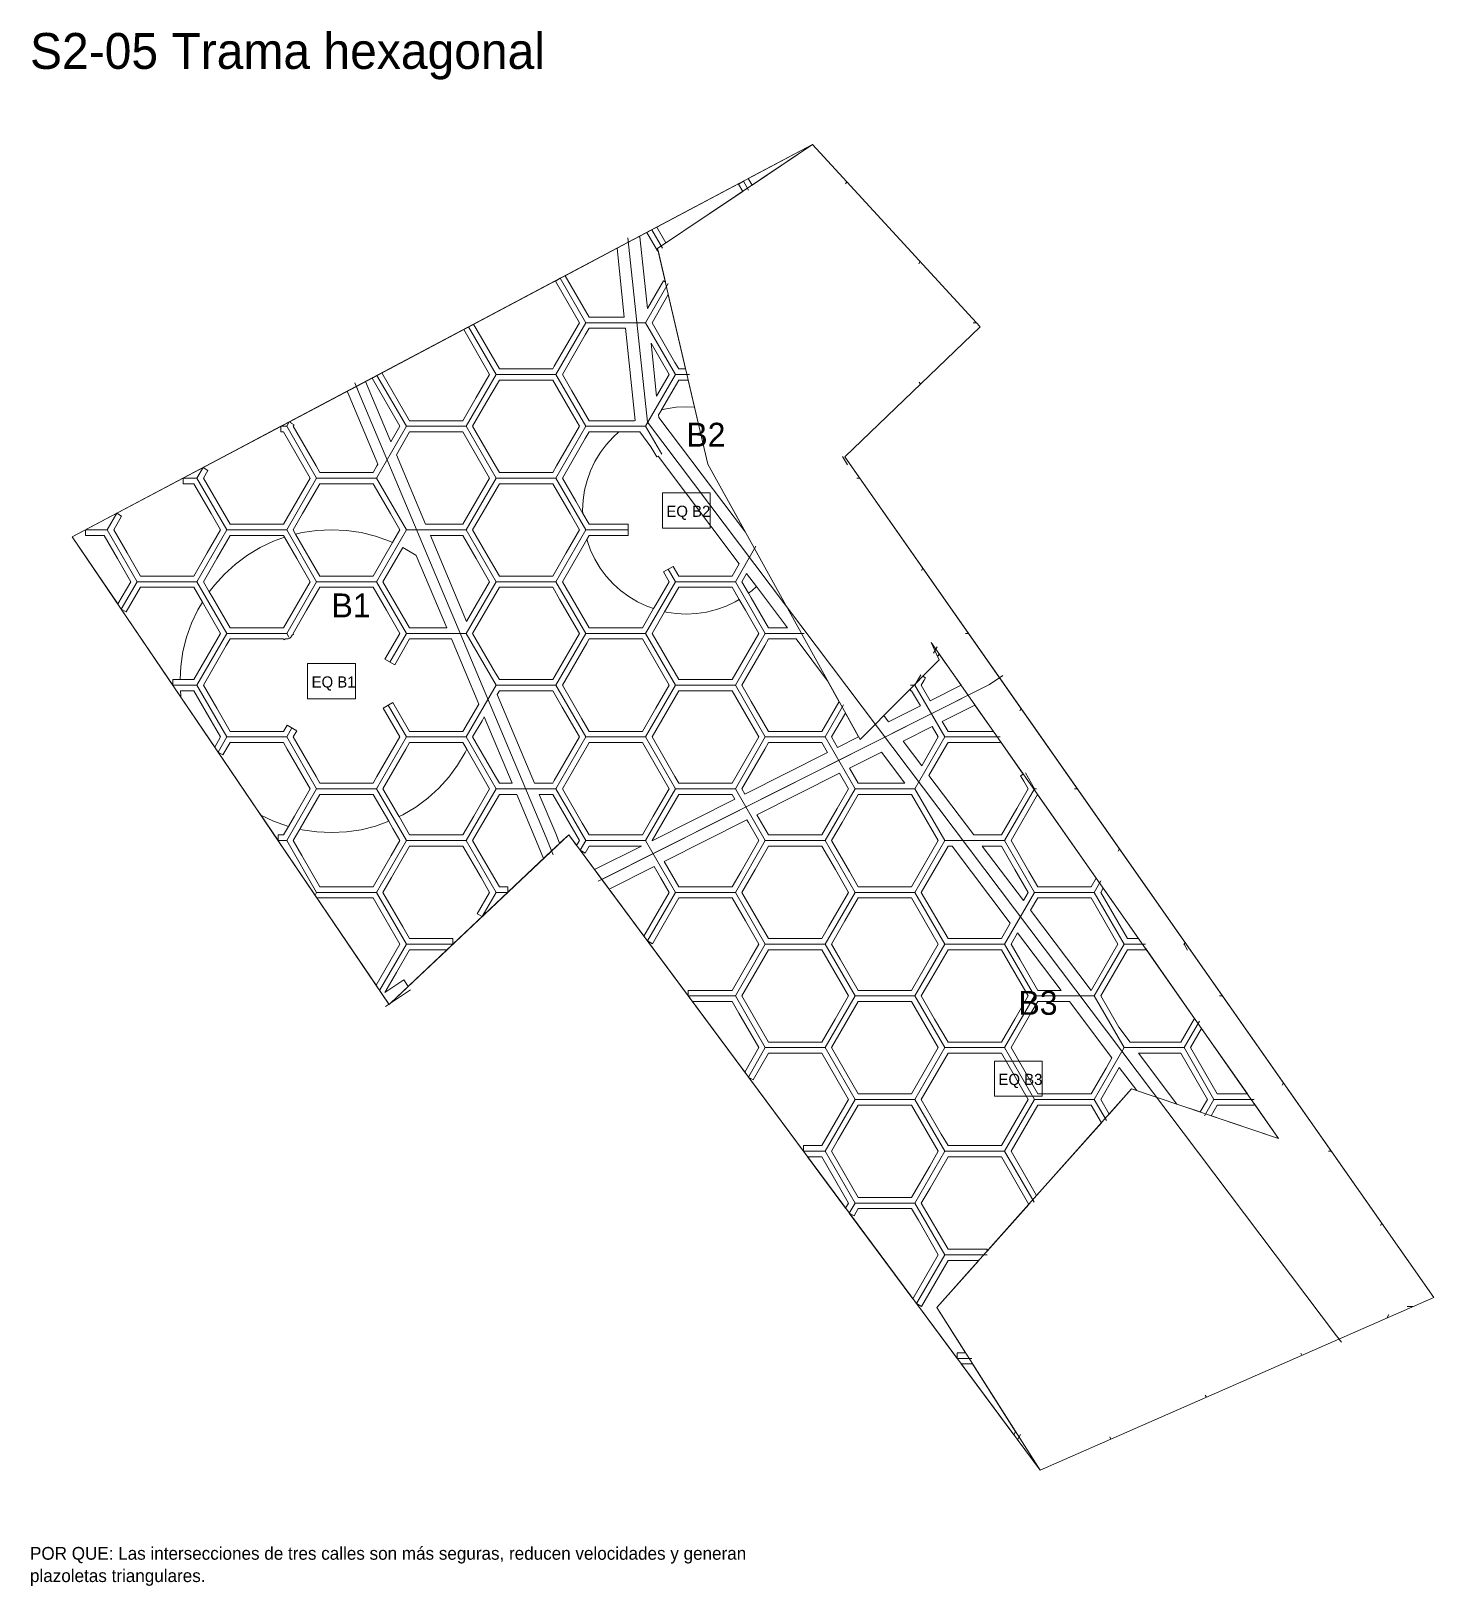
# Model space of a CAD drawing. Header units: metres. Extents: x 3873 to 16340, y -5213 to 3289.
# Drawn here: x 14581 to 16340, y 1087 to 3037 of the extents above; entities that cross this region are included whole.
import ezdxf

# ---------------------------------------------------------------- set-up
doc = ezdxf.new("R2010")
doc.units = ezdxf.units.M
for name, color, linetype, lineweight, plot in [('EQUIPAMIENTO', 5, 'Continuous', 0, False), ('LIMITE-INTERVENCION', 30, 'Continuous', 0, False), ('MANZANAS-PROPUESTAS', 33, 'Continuous', 0, False), ('SECTORES', 1, 'Continuous', 0, False), ('TEXTO', 7, 'Continuous', 0, False), ('VERDE-OBLIGATORIO', 3, 'Continuous', 0, False), ('VERDE-PROPUESTO', 82, 'Continuous', 0, False), ('VIA-BOULEVARD', 30, 'Continuous', 0, False), ('VIA-PRIMARIA', 1, 'Continuous', 0, False), ('VIA-TERCIARIA', 9, 'Continuous', 0, False)]:
    doc.layers.add(name, color=color, linetype=linetype, lineweight=lineweight, plot=plot)

msp = doc.modelspace()

# ---------------------------------------------------------------- linework, layer by layer
at = {"layer": 'EQUIPAMIENTO'}
for points in [[(15372.8, 2414.1), (15432.8, 2414.1), (15432.8, 2458.1), (15372.8, 2458.1), (15372.8, 2414.1)], [(14928, 2200), (14988, 2200), (14988, 2244), (14928, 2244), (14928, 2200)], [(15789.1, 1701.5), (15849.1, 1701.5), (15849.1, 1745.5), (15789.1, 1745.5), (15789.1, 1701.5)]]:
    msp.add_lwpolyline(points, close=True, dxfattribs=at)
at = {"layer": 'LIMITE-INTERVENCION'}
msp.add_lwpolyline([(14633, 2403), (15561, 2895), (15771.2, 2666.4), (15601.5, 2503.2), (16340, 1449), (15846.2, 1232.4), (15255.3, 2029.4), (15030.2, 1816.5), (14633, 2403)], close=True, dxfattribs=at)
at = {"layer": 'MANZANAS-PROPUESTAS'}
for points in [[(15480.5, 2852.3), (15561, 2895), (15485.2, 2844.2), (15480.5, 2852.3)], [(15365.7, 2791.5), (15474.4, 2849.1), (15468.3, 2845.6), (15473.6, 2836.4), (15377.1, 2771.7), (15365.7, 2791.5)], [(15353.4, 2784.7), (15366.7, 2761.7), (15367.3, 2762), (15376.5, 2722.6), (15374, 2724.1), (15354, 2689.4), (15344.5, 2779.5), (15342.9, 2779.4), (15359.5, 2788.2), (15353.4, 2784.7)], [(15325, 2678.6), (15280.9, 2678.6), (15250.9, 2730.6), (15315.9, 2765), (15325, 2678.6)], [(15238.6, 2723.8), (15268.7, 2671.6), (15237.3, 2617.1), (15235.3, 2613.6), (15168.4, 2613.6), (15136, 2669.7), (15244.7, 2727.3), (15238.6, 2723.8)], [(15393.4, 2613.6), (15388.6, 2621.9), (15359.9, 2671.6), (15380.2, 2706.8), (15401.9, 2613.6), (15393.4, 2613.6)], [(15123.8, 2662.9), (15123.8, 2662.9), (15156.2, 2606.6), (15139.5, 2577.7), (15122.8, 2548.7), (15055.9, 2548.7), (15021.2, 2608.8), (15129.8, 2666.4), (15123.8, 2662.9)], [(15259.2, 2586.2), (15247.4, 2606.6), (15276.1, 2656.3), (15280.9, 2664.6), (15326.5, 2664.6), (15338.7, 2549.1), (15338, 2548.7), (15280.9, 2548.7), (15259.2, 2586.2)], [(15358.6, 2645.8), (15381.2, 2606.6), (15365.6, 2579.6), (15358.6, 2645.8)], [(15008.9, 2602), (15043.7, 2541.7), (15032.5, 2522.2), (15004, 2590), (15004, 2590.1), (15000.6, 2597.9), (15015, 2605.5), (15008.9, 2602)], [(15240, 2492), (15235.3, 2483.7), (15168.4, 2483.7), (15163.6, 2492), (15134.9, 2541.7), (15151.6, 2570.7), (15168.4, 2599.6), (15235.3, 2599.6), (15257, 2562.1), (15268.7, 2541.7), (15240, 2492)], [(15393.4, 2599.6), (15405.2, 2599.6), (15413.2, 2565.6), (15402.8, 2566.1), (15390.1, 2565.5), (15377.5, 2563.6), (15371.7, 2562.2), (15393.4, 2599.6)], [(14980, 2579.9), (15016.2, 2494), (15015, 2492), (15010.3, 2483.7), (14943.4, 2483.7), (14938.6, 2492), (14909.9, 2541.7), (14911.1, 2543.7), (14907.5, 2545.7), (14907.5, 2545.8), (14907.1, 2546.3), (14906.6, 2546.8), (14906.1, 2547.2), (14905.6, 2547.5), (14977.6, 2585.7), (14980, 2579.9)], [(14894.6, 2534.7), (14897.8, 2534.7), (14931.2, 2476.7), (14897.8, 2418.8), (14830.9, 2418.8), (14797.4, 2476.7), (14803, 2486.4), (14796.9, 2489.9), (14894.6, 2541.7), (14894.6, 2534.7)], [(15122.8, 2418.8), (15076, 2418.8), (15039.3, 2506), (15055.9, 2534.7), (15122.8, 2534.7), (15156.2, 2476.7), (15122.8, 2418.8)], [(15264.1, 2447.8), (15247.4, 2476.7), (15276.1, 2526.4), (15280.9, 2534.7), (15318.2, 2534.7), (15310.9, 2528.1), (15302.3, 2518.6), (15294.7, 2508.4), (15288.2, 2497.4), (15282.7, 2485.9), (15278.4, 2473.9), (15275.3, 2461.5), (15273.4, 2448.9), (15272.8, 2436.1), (15273, 2432.4), (15264.1, 2447.8)], [(14772.1, 2469.7), (14785.3, 2469.7), (14807, 2432.2), (14818.7, 2411.8), (14802, 2382.8), (14785.3, 2353.8), (14718.4, 2353.8), (14701.6, 2382.8), (14684.9, 2411.8), (14694.9, 2429.1), (14688.8, 2432.6), (14772.1, 2476.7), (14772.1, 2469.7)], [(15032, 2432.2), (15043.7, 2411.8), (15034.5, 2395.8), (15030.7, 2397.6), (15013.2, 2403.8), (14995.1, 2408.4), (14976.6, 2411.1), (14958, 2412), (14939.4, 2411.1), (14921, 2408.4), (14913, 2406.4), (14909.9, 2411.8), (14921.7, 2432.2), (14943.4, 2469.7), (15010.3, 2469.7), (15032, 2432.2)], [(15235.3, 2353.8), (15168.4, 2353.8), (15151.6, 2382.8), (15134.9, 2411.8), (15146.7, 2432.2), (15168.4, 2469.7), (15235.3, 2469.7), (15257, 2432.2), (15268.7, 2411.8), (15252, 2382.8), (15235.3, 2353.8)], [(14649.6, 2404.8), (14672.8, 2404.8), (14689.5, 2375.8), (14706.2, 2346.8), (14690, 2318.8), (14633, 2403), (14649.6, 2411.8), (14649.6, 2404.8)], [(14797.4, 2346.8), (14814.1, 2375.8), (14830.9, 2404.8), (14897.8, 2404.8), (14899.1, 2402.5), (14885.3, 2397.6), (14868.5, 2389.6), (14852.5, 2380), (14837.5, 2368.9), (14823.7, 2356.4), (14811.1, 2342.6), (14804.8, 2334), (14797.4, 2346.8)], [(15134.8, 2309.7), (15127.3, 2296.7), (15081.9, 2404.8), (15122.8, 2404.8), (15139.5, 2375.8), (15156.2, 2346.8), (15134.8, 2309.7)], [(15347.8, 2288.9), (15280.9, 2288.9), (15247.4, 2346.8), (15278, 2399.9), (15278.4, 2398.4), (15282.7, 2386.4), (15288.2, 2374.9), (15294.7, 2363.9), (15302.3, 2353.7), (15310.9, 2344.2), (15320.3, 2335.7), (15330.6, 2328.1), (15341.5, 2321.5), (15353.1, 2316), (15361.7, 2313), (15347.8, 2288.9)], [(15529.8, 2288.9), (15505.9, 2288.9), (15484.2, 2326.4), (15480.8, 2332.3), (15485.3, 2335.7), (15490.8, 2340.6), (15529.8, 2288.9)], [(14700.5, 2308.8), (14718.4, 2339.8), (14785.3, 2339.8), (14796.1, 2321), (14790.5, 2311.6), (14782.5, 2294.7), (14776.2, 2277.2), (14771.7, 2259.1), (14768.9, 2240.6), (14768.1, 2223.9), (14759, 2223.9), (14759, 2223.9), (14759, 2216.9), (14694.4, 2312.3), (14700.5, 2308.8)], [(15235.3, 2339.8), (15244.3, 2324.2), (15268.7, 2281.9), (15238.3, 2229.1), (15235.3, 2223.9), (15168.4, 2223.9), (15163.6, 2232.2), (15134.9, 2281.9), (15168.4, 2339.8), (15235.3, 2339.8)], [(15477, 2310.9), (15493.7, 2281.9), (15465, 2232.2), (15460.3, 2223.9), (15393.4, 2223.9), (15359.9, 2281.9), (15375.6, 2309.1), (15377.5, 2308.6), (15390.1, 2306.8), (15402.8, 2306.1), (15415.6, 2306.8), (15428.2, 2308.6), (15440.5, 2311.7), (15452.6, 2316), (15464.1, 2321.5), (15469.1, 2324.5), (15477, 2310.9)], [(15280.9, 2274.9), (15347.8, 2274.9), (15381.2, 2216.9), (15364.5, 2188), (15347.8, 2159), (15280.9, 2159), (15271.8, 2174.6), (15247.4, 2216.9), (15277.9, 2269.7), (15280.9, 2274.9)], [(15579.8, 2222.5), (15595, 2195.1), (15594, 2195.7), (15572.8, 2159), (15505.9, 2159), (15484.2, 2196.5), (15472.4, 2216.9), (15501.1, 2266.6), (15505.9, 2274.9), (15540.4, 2274.9), (15579.8, 2222.5)], [(15708.7, 2197.4), (15697.4, 2216.9), (15701.1, 2223.4), (15702.8, 2226.3), (15702.8, 2226.3), (15699.4, 2228.2), (15719.7, 2248.7), (15717, 2254.5), (15718.6, 2253.6), (15719.8, 2255.8), (15747.2, 2216.8), (15708.7, 2197.4)], [(15235.3, 2209.9), (15247.1, 2189.5), (15268.7, 2152), (15237.3, 2097.5), (15235.3, 2094), (15212.5, 2094), (15165.7, 2205.3), (15168.4, 2209.9), (15235.3, 2209.9)], [(15482, 2172.4), (15493.7, 2152), (15460.3, 2094), (15393.4, 2094), (15388.6, 2102.3), (15359.9, 2152), (15376.6, 2181), (15393.4, 2209.9), (15460.3, 2209.9), (15482, 2172.4)], [(15684, 2212.1), (15684, 2209.9), (15684, 2209.9), (15685.3, 2209.9), (15696.2, 2191.1), (15656.3, 2171), (15650.4, 2178.8), (15683.8, 2212.5), (15684, 2212.1)], [(15730.9, 2159), (15723.7, 2171.4), (15764.6, 2191.9), (15787.7, 2159), (15730.9, 2159)], [(15146.7, 2172.4), (15149.4, 2177.1), (15184.3, 2094), (15168.4, 2094), (15163.6, 2102.3), (15134.9, 2152), (15146.7, 2172.4)], [(15592.4, 2138.9), (15584.9, 2152), (15602.2, 2182), (15618.7, 2152.1), (15592.4, 2138.9)], [(15718.7, 2152), (15697.9, 2115.8), (15674.6, 2146.7), (15711.2, 2165.1), (15718.7, 2152)], [(15821.8, 2103.4), (15825.8, 2096.5), (15831.2, 2087), (15817, 2062.4), (15797.8, 2029.1), (15763.3, 2029.1), (15707, 2103.7), (15729.4, 2142.4), (15730.9, 2145), (15796.3, 2145), (15796.3, 2146.8), (15825.2, 2105.4), (15821.8, 2103.4)], [(15122.8, 2029.1), (15055.9, 2029.1), (15042.6, 2052.1), (15047.6, 2054.5), (15063.6, 2064), (15078.6, 2075.1), (15092.4, 2087.7), (15104.9, 2101.5), (15116, 2116.5), (15125.6, 2132.5), (15127.6, 2136.7), (15156.2, 2087), (15136.4, 2052.7), (15122.8, 2029.1)], [(15280.9, 2145), (15347.8, 2145), (15381.2, 2087), (15361.4, 2052.7), (15347.8, 2029.1), (15280.9, 2029.1), (15272.4, 2043.8), (15247.4, 2087), (15278.9, 2141.5), (15280.9, 2145)], [(15472.4, 2087), (15501.1, 2136.7), (15505.9, 2145), (15572.8, 2145), (15579.9, 2132.6), (15476.2, 2080.4), (15472.4, 2087)], [(15676.7, 2094), (15618.4, 2094), (15607.5, 2112.9), (15647.4, 2133), (15676.7, 2094)], [(15592, 2062.4), (15572.8, 2029.1), (15505.9, 2029.1), (15491.2, 2054.4), (15594.9, 2106.6), (15606.2, 2087), (15592, 2062.4)], [(15178.9, 1964.1), (15178.9, 1964.1), (15168.4, 1964.1), (15145.8, 2003.3), (15134.9, 2022.1), (15143.6, 2037.2), (15168.4, 2080), (15190.2, 2080), (15215, 2021), (15223.8, 1999.6), (15178.9, 1957.1), (15178.9, 1964.1)], [(15244, 2018.7), (15239, 2030.9), (15239, 2031), (15218.4, 2080), (15235.3, 2080), (15268.7, 2022.1), (15265.2, 2016), (15255.3, 2029.4), (15244, 2018.7)], [(15376.7, 2051.1), (15393.4, 2080), (15460.3, 2080), (15463.7, 2074.1), (15360, 2021.9), (15359.9, 2022.1), (15376.7, 2051.1)], [(15685.3, 1964.1), (15618.4, 1964.1), (15607.3, 1983.3), (15584.9, 2022.1), (15598.1, 2044.9), (15618.4, 2080), (15685.3, 2080), (15718.7, 2022.1), (15685.3, 1964.1)], [(15910.3, 1964.1), (15843.4, 1964.1), (15832.3, 1983.3), (15809.9, 2022.1), (15843.2, 2079.8), (15916.6, 1975), (15910.3, 1964.1)], [(14897.8, 2029.1), (14891, 2029.1), (14891, 2029.1), (14891, 2022.1), (14868, 2056), (14869.3, 2054), (14885.3, 2046.5), (14902.9, 2040.2), (14904, 2039.9), (14897.8, 2029.1)], [(15471.4, 1983.3), (15460.3, 1964.1), (15393.4, 1964.1), (15375, 1995.9), (15478.7, 2048.1), (15480.6, 2044.9), (15493.7, 2022.1), (15471.4, 1983.3)], [(15043.7, 2022.1), (15032.9, 2003.3), (15010.3, 1964.1), (14943.4, 1964.1), (14920.8, 2003.3), (14909.9, 2022.1), (14918.1, 2036.4), (14921, 2035.7), (14939.4, 2032.9), (14958, 2032), (14976.6, 2032.9), (14995.1, 2035.7), (15013.2, 2040.2), (15029.8, 2046.2), (15035, 2037.2), (15043.7, 2022.1)], [(15110.2, 1899.2), (15110.2, 1899.2), (15055.9, 1899.2), (15047.4, 1913.8), (15022.4, 1957.1), (15033.3, 1975.9), (15055.9, 2015.1), (15122.8, 2015.1), (15145.4, 1975.9), (15156.2, 1957.1), (15140.7, 1930.3), (15146.8, 1926.8), (15110.2, 1892.2), (15110.2, 1899.2)], [(15269.8, 2009.9), (15275.8, 2006.4), (15280.9, 2015.1), (15346.4, 2015.1), (15287.8, 1985.6), (15269.8, 2009.9), (15269.8, 2009.9)], [(15589.7, 1985.8), (15606.2, 1957.1), (15581.2, 1913.8), (15572.8, 1899.2), (15505.9, 1899.2), (15489.1, 1928.2), (15472.4, 1957.1), (15489, 1985.8), (15505.9, 2015.1), (15572.8, 2015.1), (15589.7, 1985.8)], [(15736.2, 2015.1), (15809, 1918.6), (15797.8, 1899.2), (15730.9, 1899.2), (15697.4, 1957.1), (15730.9, 2015.1), (15736.2, 2015.1)], [(15831.2, 1957.1), (15825.3, 1946.8), (15773.8, 2015.1), (15797.8, 2015.1), (15814.7, 1985.8), (15831.2, 1957.1)], [(15362.5, 1989.6), (15370.4, 1975.9), (15381.2, 1957.1), (15349.6, 1902.3), (15305.9, 1961.1), (15362.5, 1989.6)], [(15955.9, 1899.2), (15922.4, 1957.1), (15925.4, 1962.4), (15969.7, 1899.2), (15955.9, 1899.2)], [(15010.3, 1950.1), (15018.7, 1935.5), (15043.7, 1892.2), (15013.9, 1840.5), (14939.7, 1950.1), (15010.3, 1950.1)], [(15360.2, 1892.6), (15393.4, 1950.1), (15460.3, 1950.1), (15477, 1921.2), (15493.7, 1892.2), (15482.9, 1873.4), (15460.3, 1834.2), (15405.2, 1834.2), (15405.2, 1834.2), (15405.2, 1827.2), (15354.1, 1896.1), (15360.2, 1892.6)], [(15618.4, 1950.1), (15685.3, 1950.1), (15718.7, 1892.2), (15685.3, 1834.2), (15618.4, 1834.2), (15595.8, 1873.4), (15584.9, 1892.2), (15601.6, 1921.2), (15618.4, 1950.1)], [(15834.4, 1934.7), (15843.4, 1950.1), (15910.3, 1950.1), (15943.7, 1892.2), (15910.3, 1834.2), (15910.2, 1834.2), (15834.4, 1934.7)], [(15809.9, 1892.2), (15818.1, 1906.5), (15872.6, 1834.2), (15843.4, 1834.2), (15820.8, 1873.4), (15809.9, 1892.2)], [(15048.7, 1847.5), (15024.9, 1831.5), (15039.3, 1856.6), (15055.9, 1885.2), (15102.8, 1885.2), (15054.2, 1839.2), (15048.7, 1847.5)], [(15595.4, 1846), (15606.2, 1827.2), (15589.5, 1798.2), (15572.8, 1769.3), (15505.9, 1769.3), (15472.4, 1827.2), (15494.8, 1866), (15505.9, 1885.2), (15572.8, 1885.2), (15595.4, 1846)], [(15797.8, 1885.2), (15808.9, 1866), (15831.2, 1827.2), (15814.5, 1798.2), (15797.8, 1769.3), (15730.9, 1769.3), (15714.1, 1798.2), (15697.4, 1827.2), (15710.6, 1850), (15730.9, 1885.2), (15797.8, 1885.2)], [(16022.8, 1769.3), (15959.1, 1769.3), (15945.1, 1787.8), (15922.4, 1827.2), (15955.9, 1885.2), (15978.3, 1885.2), (15978.3, 1886.9), (16039.9, 1798.9), (16022.8, 1769.3)], [(15460.3, 1820.2), (15468.7, 1805.6), (15493.7, 1762.3), (15476.1, 1731.7), (15410.4, 1820.2), (15460.3, 1820.2)], [(15702, 1791.2), (15718.7, 1762.3), (15685.3, 1704.3), (15618.4, 1704.3), (15584.9, 1762.3), (15618.4, 1820.2), (15685.3, 1820.2), (15702, 1791.2)], [(15843.4, 1820.2), (15883.2, 1820.2), (15936.4, 1749.6), (15929, 1736.7), (15910.3, 1704.3), (15843.4, 1704.3), (15809.9, 1762.3), (15834.9, 1805.6), (15843.4, 1820.2)], [(16068.4, 1704.3), (16034.9, 1762.3), (16048.8, 1786.3), (16106.2, 1704.3), (16068.4, 1704.3)], [(15486.7, 1722), (15505.9, 1755.3), (15572.8, 1755.3), (15606.2, 1697.3), (15572.8, 1639.4), (15549.7, 1639.4), (15549.7, 1632.4), (15480.6, 1725.5), (15486.7, 1722)], [(15831.2, 1697.3), (15814.5, 1668.3), (15797.8, 1639.4), (15730.9, 1639.4), (15722.4, 1654), (15697.4, 1697.3), (15730.9, 1755.3), (15797.8, 1755.3), (15831.2, 1697.3)], [(15969.7, 1755.3), (16022.8, 1755.3), (16056.2, 1697.3), (16047.1, 1681.6), (16017.8, 1691.5), (15969.7, 1755.3)], [(15922.4, 1697.3), (15945.6, 1737.4), (15967.4, 1708.4), (15961, 1710.6), (15932.9, 1679), (15922.4, 1697.3)], [(15685.3, 1690.3), (15702, 1661.3), (15718.7, 1632.4), (15707.9, 1613.5), (15685.3, 1574.4), (15618.4, 1574.4), (15584.9, 1632.4), (15593.3, 1647), (15618.4, 1690.3), (15685.3, 1690.3)], [(15809.9, 1632.4), (15826.6, 1661.3), (15843.4, 1690.3), (15910.3, 1690.3), (15923.1, 1668), (15842, 1576.8), (15809.9, 1632.4)], [(16068.4, 1690.3), (16114.8, 1690.3), (16114.8, 1692.1), (16145.3, 1648.5), (16060.7, 1677), (16068.4, 1690.3)], [(15572.8, 1625.4), (15606.2, 1567.4), (15602.5, 1561), (15554.9, 1625.4), (15572.8, 1625.4)], [(15779.9, 1509.5), (15730.9, 1509.5), (15697.4, 1567.4), (15708.3, 1586.2), (15730.9, 1625.4), (15797.8, 1625.4), (15832.2, 1565.7), (15779.9, 1507), (15779.9, 1509.5)], [(15613.2, 1551.4), (15618.4, 1560.4), (15685.3, 1560.4), (15693.7, 1545.8), (15718.7, 1502.5), (15686.9, 1447.3), (15607.1, 1554.9), (15613.2, 1551.4)], [(15742.3, 1379.6), (15742.3, 1379.6), (15742.3, 1372.6), (15691.4, 1441.2), (15697.5, 1437.7), (15730.9, 1495.5), (15769.7, 1495.5), (15717, 1436.2), (15752.9, 1379.6), (15742.3, 1379.6)], [(15815.5, 1280.4), (15813.4, 1276.7), (15747.5, 1365.6), (15760.9, 1365.6), (15760.9, 1365.6), (15760.9, 1367), (15816, 1280.1), (15815.5, 1280.4)]]:
    msp.add_lwpolyline(points, close=True, dxfattribs=at)
at = {"layer": 'SECTORES'}
for points in [[(14989.1, 2591.8), (15561, 2895), (15771.2, 2666.4), (15601.5, 2503.2), (15795.5, 2226.3), (15783, 2218), (15296.9, 1973.4), (15255.3, 2029.4), (15233.9, 2009.2), (15227, 2026), (14992, 2585), (14989.1, 2591.8)], [(15030.2, 1816.5), (15030, 1816.9), (14633, 2403), (14989.1, 2591.8), (14992, 2585), (15227, 2026), (15233.9, 2009.2), (15032.1, 1818.3), (15030.2, 1816.5)], [(15795.5, 2226.3), (16340, 1449), (15846.2, 1232.4), (15296.9, 1973.4), (15783, 2218), (15795.5, 2226.3)]]:
    msp.add_lwpolyline(points, close=True, dxfattribs=at)
at = {"layer": 'VERDE-OBLIGATORIO'}
msp.add_lwpolyline([(16145.3, 1648.5), (15709.6, 2270.5), (15719.7, 2248.7), (15620.6, 2148.7), (15429.8, 2494.3), (15366.7, 2764.7), (15561, 2895), (15771.2, 2666.4), (15601.5, 2503.2), (16340, 1449), (15846.2, 1232.4), (15717, 1436.2), (15961, 1710.6), (16145.3, 1648.5)], close=True, dxfattribs=at)
at = {"layer": 'VERDE-PROPUESTO'}
for points in [[(15390.1, 2565.5), (15402.8, 2566.1), (15413.2, 2565.6), (15429.8, 2494.3), (15477.1, 2408.7), (15368.5, 2552.7), (15368.1, 2556), (15371.7, 2562.1), (15371.7, 2562.2), (15377.5, 2563.6), (15390.1, 2565.5)], [(15341.5, 2321.5), (15330.6, 2328.1), (15320.3, 2335.7), (15310.9, 2344.2), (15302.3, 2353.7), (15294.7, 2363.9), (15288.2, 2374.9), (15282.7, 2386.4), (15278.4, 2398.4), (15278, 2399.9), (15280.9, 2404.8), (15329.8, 2404.8), (15329.8, 2418.8), (15280.9, 2418.8), (15273, 2432.4), (15272.8, 2436.1), (15273.4, 2448.9), (15275.3, 2461.5), (15278.4, 2473.9), (15282.7, 2485.9), (15288.2, 2497.4), (15294.7, 2508.4), (15302.3, 2518.6), (15310.9, 2528.1), (15318.2, 2534.7), (15344.5, 2534.7), (15358.5, 2516.1), (15366, 2503.2), (15367.6, 2504.1), (15469.2, 2369.3), (15460.3, 2353.8), (15393.4, 2353.8), (15386.3, 2366), (15374.2, 2359), (15381.2, 2346.8), (15364.5, 2317.9), (15361.7, 2313), (15353.1, 2316), (15341.5, 2321.5)], [(14823.7, 2356.4), (14837.5, 2368.9), (14852.5, 2380), (14868.5, 2389.6), (14885.3, 2397.6), (14899.1, 2402.5), (14914.5, 2375.8), (14931.2, 2346.8), (14914.5, 2317.9), (14897.8, 2288.9), (14830.9, 2288.9), (14809.2, 2326.4), (14804.8, 2334), (14811.1, 2342.6), (14823.7, 2356.4)], [(14939.4, 2411.1), (14958, 2412), (14976.6, 2411.1), (14995.1, 2408.4), (15013.2, 2403.8), (15030.7, 2397.6), (15034.5, 2395.8), (15010.3, 2353.8), (14943.4, 2353.8), (14913, 2406.4), (14921, 2408.4), (14939.4, 2411.1)], [(15063.6, 2380), (15064.3, 2379.5), (15102.4, 2288.9), (15055.9, 2288.9), (15039.1, 2317.9), (15022.4, 2346.8), (15047.2, 2389.8), (15047.6, 2389.6), (15063.6, 2380)], [(15480.8, 2332.3), (15472.4, 2346.8), (15478.3, 2357.1), (15490.8, 2340.6), (15485.3, 2335.7), (15480.8, 2332.3)], [(14771.7, 2259.1), (14776.2, 2277.2), (14782.5, 2294.7), (14790.5, 2311.6), (14796.1, 2321), (14818.7, 2281.9), (14790, 2232.2), (14785.3, 2223.9), (14768.1, 2223.9), (14768.9, 2240.6), (14771.7, 2259.1)], [(14910.5, 2280.8), (14909.9, 2281.9), (14926.6, 2310.9), (14943.4, 2339.8), (15010.3, 2339.8), (15027, 2310.9), (15043.7, 2281.9), (15025, 2249.5), (15037.2, 2242.5), (15055.9, 2274.9), (15108.3, 2274.9), (15142.6, 2193.3), (15122.8, 2159), (15055.9, 2159), (15034.9, 2195.3), (15022.7, 2188.3), (15043.7, 2152), (15015, 2102.3), (15010.3, 2094), (14943.4, 2094), (14938.6, 2102.3), (14909.9, 2152), (14914.4, 2159.8), (14902.3, 2166.8), (14897.8, 2159), (14830.9, 2159), (14814.1, 2188), (14797.4, 2216.9), (14826.1, 2266.6), (14830.9, 2274.9), (14897.8, 2274.9), (14898.4, 2273.8), (14900.3, 2274.9), (14901.8, 2274.9), (14902.5, 2274.9), (14903.1, 2275), (14903.8, 2275.2), (14904.4, 2275.4), (14905, 2275.7), (14905.6, 2276), (14906.1, 2276.4), (14906.6, 2276.8), (14907.1, 2277.3), (14907.5, 2277.8), (14907.9, 2278.4), (14908.6, 2279.7), (14910.5, 2280.8)], [(15452.6, 2316), (15440.5, 2311.7), (15428.2, 2308.6), (15415.6, 2306.8), (15402.8, 2306.1), (15390.1, 2306.8), (15377.5, 2308.6), (15375.6, 2309.1), (15376.6, 2310.9), (15393.4, 2339.8), (15460.3, 2339.8), (15469.1, 2324.5), (15464.1, 2321.5), (15452.6, 2316)], [(14768.9, 2203.4), (14768.6, 2209.9), (14785.3, 2209.9), (14807, 2172.4), (14818.7, 2152), (14811.5, 2139.4), (14769.1, 2202), (14768.9, 2203.4)], [(14885.3, 2046.5), (14869.3, 2054), (14830.9, 2110.9), (14815.9, 2133), (14821.9, 2129.5), (14830.9, 2145), (14897.8, 2145), (14902.5, 2136.7), (14931.2, 2087), (14911.4, 2052.7), (14904, 2039.9), (14902.9, 2040.2), (14885.3, 2046.5)], [(15116, 2116.5), (15104.9, 2101.5), (15092.4, 2087.7), (15078.6, 2075.1), (15063.6, 2064), (15047.6, 2054.5), (15042.6, 2052.1), (15042.2, 2052.7), (15022.4, 2087), (15051.1, 2136.7), (15055.9, 2145), (15122.8, 2145), (15127.5, 2136.7), (15127.6, 2136.7), (15125.6, 2132.5), (15116, 2116.5)], [(14995.1, 2035.7), (14976.6, 2032.9), (14958, 2032), (14939.4, 2032.9), (14921, 2035.7), (14918.1, 2036.4), (14918.6, 2037.2), (14943.4, 2080), (15010.3, 2080), (15029.8, 2046.2), (15013.2, 2040.2), (14995.1, 2035.7)]]:
    msp.add_lwpolyline(points, close=True, dxfattribs=at)
at = {"layer": 'VIA-BOULEVARD'}
msp.add_lwpolyline([(14987.1, 2596.4), (14992, 2585), (15227, 2026), (15235.9, 2004.2)], dxfattribs=at)
at = {"layer": 'VIA-PRIMARIA'}
for points in [[(15329.6, 2778), (15354, 2547), (16218, 1401), (16224.1, 1392.7)], [(15292.3, 1971.1), (15783, 2218), (15799.7, 2229)], [(15025.8, 1814.1), (15057.1, 1835)]]:
    msp.add_lwpolyline(points, dxfattribs=at)
at = {"layer": 'VIA-TERCIARIA'}
for points in [[(15480.9, 2837.7), (15474.4, 2849.1)], [(15474.4, 2849.1), (15480.9, 2837.7)], [(15602.3, 2845.7), (15603.9, 2848.4)], [(15603.9, 2848.4), (15602.3, 2845.7)], [(15372.8, 2765.2), (15359.5, 2788.2)], [(15359.5, 2788.2), (15372.8, 2765.2)], [(15694.4, 2745.4), (15696, 2748.2)], [(15696, 2748.2), (15694.4, 2745.4)], [(15276.8, 2671.6), (15244.7, 2727.3)], [(15244.7, 2727.3), (15276.8, 2671.6), (15351.8, 2671.6), (15380.1, 2720.6)], [(15380.1, 2720.6), (15351.8, 2671.6), (15389.3, 2606.6), (15406.7, 2606.6)], [(15129.8, 2666.4), (15164.3, 2606.6), (15239.3, 2606.6), (15276.8, 2671.6)], [(15164.3, 2606.6), (15129.8, 2666.4)], [(15389.3, 2606.6), (15351.8, 2671.6), (15276.8, 2671.6), (15239.3, 2606.6), (15276.8, 2541.7), (15351.8, 2541.7), (15389.3, 2606.6)], [(15766.4, 2671.6), (15762.3, 2671.6)], [(15762.3, 2671.6), (15766.4, 2671.6)], [(15015, 2605.5), (15051.8, 2541.7), (15126.8, 2541.7), (15164.3, 2606.6)], [(15051.8, 2541.7), (15015, 2605.5)], [(15276.8, 2541.7), (15239.3, 2606.6), (15164.3, 2606.6), (15126.8, 2541.7), (15164.3, 2476.7), (15239.3, 2476.7), (15276.8, 2541.7)], [(15406.7, 2606.6), (15389.3, 2606.6), (15351.8, 2541.7), (15372, 2506.7)], [(15696.4, 2594.4), (15694.8, 2597.1)], [(15694.8, 2597.1), (15696.4, 2594.4)], [(14894.6, 2541.7), (14901.8, 2541.7), (14905, 2547.2)], [(14939.3, 2476.7), (14901.8, 2541.7), (14894.6, 2541.7)], [(14905, 2547.2), (14901.8, 2541.7), (14939.3, 2476.7), (15014.3, 2476.7), (15051.8, 2541.7)], [(15164.3, 2476.7), (15126.8, 2541.7), (15051.8, 2541.7), (15014.3, 2476.7), (15051.8, 2411.8), (15126.8, 2411.8), (15164.3, 2476.7)], [(15372, 2506.7), (15351.8, 2541.7), (15276.8, 2541.7), (15239.3, 2476.7), (15276.8, 2411.8), (15329.8, 2411.8)], [(15604.7, 2493.4), (15598.6, 2504)], [(15598.6, 2504), (15604.7, 2493.4)], [(14772.1, 2476.7), (14789.3, 2476.7), (14796.9, 2489.9)], [(14796.9, 2489.9), (14789.3, 2476.7), (14826.8, 2411.8), (14901.8, 2411.8), (14939.3, 2476.7)], [(14826.8, 2411.8), (14789.3, 2476.7), (14772.1, 2476.7)], [(15051.8, 2411.8), (15014.3, 2476.7), (14939.3, 2476.7), (14901.8, 2411.8), (14939.3, 2346.8), (15014.3, 2346.8), (15051.8, 2411.8)], [(15276.8, 2411.8), (15239.3, 2476.7), (15164.3, 2476.7), (15126.8, 2411.8), (15164.3, 2346.8), (15239.3, 2346.8), (15276.8, 2411.8)], [(15620, 2476.7), (15616.4, 2476.7)], [(15616.4, 2476.7), (15620, 2476.7)], [(14649.6, 2411.8), (14676.8, 2411.8), (14688.8, 2432.6)], [(14688.8, 2432.6), (14676.8, 2411.8), (14714.3, 2346.8), (14789.3, 2346.8), (14826.8, 2411.8)], [(14714.3, 2346.8), (14676.8, 2411.8), (14649.6, 2411.8)], [(14939.3, 2346.8), (14901.8, 2411.8), (14826.8, 2411.8), (14789.3, 2346.8), (14826.8, 2281.9), (14901.8, 2281.9), (14939.3, 2346.8)], [(15164.3, 2346.8), (15126.8, 2411.8), (15051.8, 2411.8), (15014.3, 2346.8), (15051.8, 2281.9), (15126.8, 2281.9), (15164.3, 2346.8)], [(15329.8, 2411.8), (15276.8, 2411.8), (15239.3, 2346.8), (15276.8, 2281.9), (15351.8, 2281.9), (15389.3, 2346.8)], [(15380.2, 2362.5), (15389.3, 2346.8), (15464.3, 2346.8), (15490, 2391.4)], [(15490, 2391.4), (15464.3, 2346.8), (15501.8, 2281.9), (15550.5, 2281.9)], [(15389.3, 2346.8), (15380.2, 2362.5)], [(15697.5, 2361), (15699.1, 2363.8)], [(15699.1, 2363.8), (15697.5, 2361)], [(14694.4, 2312.3), (14714.3, 2346.8)], [(14826.8, 2281.9), (14789.3, 2346.8), (14714.3, 2346.8), (14694.4, 2312.3)], [(15051.8, 2281.9), (15014.3, 2346.8), (14939.3, 2346.8), (14901.8, 2281.9), (14904.5, 2277.3)], [(15276.8, 2281.9), (15239.3, 2346.8), (15164.3, 2346.8), (15126.8, 2281.9), (15164.3, 2216.9), (15239.3, 2216.9), (15276.8, 2281.9)], [(15501.8, 2281.9), (15464.3, 2346.8), (15389.3, 2346.8), (15351.8, 2281.9), (15389.3, 2216.9), (15464.3, 2216.9), (15501.8, 2281.9)], [(14759, 2216.9), (14789.3, 2216.9), (14826.8, 2281.9)], [(14904.5, 2277.3), (14901.8, 2281.9), (14826.8, 2281.9), (14789.3, 2216.9), (14826.8, 2152), (14901.8, 2152), (14908.3, 2163.3)], [(15031.1, 2246), (15051.8, 2281.9)], [(15164.3, 2216.9), (15126.8, 2281.9), (15051.8, 2281.9), (15031.1, 2246)], [(15389.3, 2216.9), (15351.8, 2281.9), (15276.8, 2281.9), (15239.3, 2216.9), (15276.8, 2152), (15351.8, 2152), (15389.3, 2216.9)], [(15550.5, 2281.9), (15501.8, 2281.9), (15464.3, 2216.9), (15501.8, 2152), (15576.8, 2152), (15600, 2192.2)], [(15756.5, 2281.9), (15752.9, 2281.9)], [(15752.9, 2281.9), (15756.5, 2281.9)], [(15712.5, 2257.1), (15717.1, 2265)], [(15717.1, 2265), (15712.5, 2257.1)], [(15684, 2216.9), (15689.3, 2216.9), (15696.7, 2229.8)], [(15696.7, 2229.8), (15689.3, 2216.9), (15726.8, 2152), (15796.3, 2152)], [(14826.8, 2152), (14789.3, 2216.9), (14759, 2216.9)], [(15028.8, 2191.8), (15051.8, 2152), (15126.8, 2152), (15164.3, 2216.9)], [(15276.8, 2152), (15239.3, 2216.9), (15164.3, 2216.9), (15126.8, 2152), (15164.3, 2087), (15239.3, 2087), (15276.8, 2152)], [(15501.8, 2152), (15464.3, 2216.9), (15389.3, 2216.9), (15351.8, 2152), (15389.3, 2087), (15464.3, 2087), (15501.8, 2152)], [(15726.8, 2152), (15689.3, 2216.9), (15684, 2216.9)], [(15051.8, 2152), (15028.8, 2191.8)], [(15600, 2192.2), (15576.8, 2152), (15614.3, 2087), (15689.3, 2087), (15726.8, 2152)], [(15820.8, 2184.9), (15822.5, 2187.8)], [(15822.5, 2187.8), (15820.8, 2184.9)], [(14815.9, 2133), (14826.8, 2152)], [(14939.3, 2087), (14901.8, 2152), (14826.8, 2152), (14815.9, 2133)], [(14908.3, 2163.3), (14901.8, 2152), (14939.3, 2087), (15014.3, 2087), (15051.8, 2152)], [(15164.3, 2087), (15126.8, 2152), (15051.8, 2152), (15014.3, 2087), (15051.8, 2022.1), (15126.8, 2022.1), (15164.3, 2087)], [(15389.3, 2087), (15351.8, 2152), (15276.8, 2152), (15239.3, 2087), (15276.8, 2022.1), (15351.8, 2022.1), (15389.3, 2087)], [(15614.3, 2087), (15576.8, 2152), (15501.8, 2152), (15464.3, 2087), (15501.8, 2022.1), (15576.8, 2022.1), (15614.3, 2087)], [(15796.3, 2152), (15726.8, 2152), (15689.3, 2087), (15726.8, 2022.1), (15801.8, 2022.1), (15839.3, 2087)], [(15839.3, 2087), (15827.9, 2106.9)], [(15827.9, 2106.9), (15839.3, 2087), (15841.8, 2087)], [(14891, 2022.1), (14901.8, 2022.1), (14939.3, 2087)], [(15051.8, 2022.1), (15014.3, 2087), (14939.3, 2087), (14901.8, 2022.1), (14939.3, 1957.1), (15014.3, 1957.1), (15051.8, 2022.1)], [(15276.8, 2022.1), (15239.3, 2087), (15164.3, 2087), (15126.8, 2022.1), (15164.3, 1957.1), (15178.9, 1957.1)], [(15501.8, 2022.1), (15464.3, 2087), (15389.3, 2087), (15351.8, 2022.1), (15389.3, 1957.1), (15464.3, 1957.1), (15501.8, 2022.1)], [(15726.8, 2022.1), (15689.3, 2087), (15614.3, 2087), (15576.8, 2022.1), (15614.3, 1957.1), (15689.3, 1957.1), (15726.8, 2022.1)], [(15841.8, 2087), (15839.3, 2087), (15801.8, 2022.1), (15839.3, 1957.1), (15914.3, 1957.1), (15922.6, 1971.6)], [(15893, 2087), (15889.4, 2087)], [(15889.4, 2087), (15893, 2087)], [(14939.3, 1957.1), (14901.8, 2022.1), (14891, 2022.1)], [(15164.3, 1957.1), (15126.8, 2022.1), (15051.8, 2022.1), (15014.3, 1957.1), (15051.8, 1892.2), (15110.2, 1892.2)], [(15269.8, 2009.9), (15276.8, 2022.1)], [(15389.3, 1957.1), (15351.8, 2022.1), (15276.8, 2022.1), (15269.8, 2009.9)], [(15614.3, 1957.1), (15576.8, 2022.1), (15501.8, 2022.1), (15464.3, 1957.1), (15501.8, 1892.2), (15576.8, 1892.2), (15614.3, 1957.1)], [(15839.3, 1957.1), (15801.8, 2022.1), (15726.8, 2022.1), (15689.3, 1957.1), (15726.8, 1892.2), (15801.8, 1892.2), (15839.3, 1957.1)], [(15944.2, 2008.8), (15945.8, 2011.7)], [(15945.8, 2011.7), (15944.2, 2008.8)], [(15922.6, 1971.6), (15914.3, 1957.1), (15951.8, 1892.2), (15978.3, 1892.2)], [(14937.3, 1953.7), (14939.3, 1957.1)], [(15051.8, 1892.2), (15014.3, 1957.1), (14939.3, 1957.1), (14937.3, 1953.7)], [(15146.8, 1926.8), (15164.3, 1957.1)], [(15178.9, 1957.1), (15164.3, 1957.1), (15146.8, 1926.8)], [(15354.1, 1896.1), (15389.3, 1957.1)], [(15501.8, 1892.2), (15464.3, 1957.1), (15389.3, 1957.1), (15354.1, 1896.1)], [(15726.8, 1892.2), (15689.3, 1957.1), (15614.3, 1957.1), (15576.8, 1892.2), (15614.3, 1827.2), (15689.3, 1827.2), (15726.8, 1892.2)], [(15951.8, 1892.2), (15914.3, 1957.1), (15839.3, 1957.1), (15801.8, 1892.2), (15839.3, 1827.2), (15914.3, 1827.2), (15951.8, 1892.2)], [(15018.3, 1834.1), (15051.8, 1892.2)], [(15110.2, 1892.2), (15051.8, 1892.2), (15018.3, 1834.1)], [(15405.2, 1827.2), (15464.3, 1827.2), (15501.8, 1892.2)], [(15614.3, 1827.2), (15576.8, 1892.2), (15501.8, 1892.2), (15464.3, 1827.2), (15501.8, 1762.3), (15576.8, 1762.3), (15614.3, 1827.2)], [(15839.3, 1827.2), (15801.8, 1892.2), (15726.8, 1892.2), (15689.3, 1827.2), (15726.8, 1762.3), (15801.8, 1762.3), (15839.3, 1827.2)], [(15978.3, 1892.2), (15951.8, 1892.2), (15914.3, 1827.2), (15951.8, 1762.3), (16026.8, 1762.3), (16046, 1795.5)], [(16025.9, 1892.2), (16026.8, 1892.2), (16028, 1894.3)], [(16031.2, 1884.6), (16026.8, 1892.2), (16025.9, 1892.2)], [(16028, 1894.3), (16026.8, 1892.2), (16031.2, 1884.6)], [(15501.8, 1762.3), (15464.3, 1827.2), (15405.2, 1827.2)], [(15726.8, 1762.3), (15689.3, 1827.2), (15614.3, 1827.2), (15576.8, 1762.3), (15614.3, 1697.3), (15689.3, 1697.3), (15726.8, 1762.3)], [(15951.8, 1762.3), (15914.3, 1827.2), (15839.3, 1827.2), (15801.8, 1762.3), (15839.3, 1697.3), (15914.3, 1697.3), (15951.8, 1762.3)], [(16075, 1827.2), (16071.4, 1827.2)], [(16071.4, 1827.2), (16075, 1827.2)], [(16046, 1795.5), (16026.8, 1762.3), (16064.3, 1697.3), (16114.8, 1697.3)], [(15480.6, 1725.5), (15501.8, 1762.3)], [(15614.3, 1697.3), (15576.8, 1762.3), (15501.8, 1762.3), (15480.6, 1725.5)], [(15839.3, 1697.3), (15801.8, 1762.3), (15726.8, 1762.3), (15689.3, 1697.3), (15726.8, 1632.4), (15801.8, 1632.4), (15839.3, 1697.3)], [(16064.3, 1697.3), (16026.8, 1762.3), (15951.8, 1762.3), (15914.3, 1697.3), (15929.6, 1670.8)], [(16149.7, 1715.4), (16151.4, 1718.2)], [(16151.4, 1718.2), (16149.7, 1715.4)], [(15549.7, 1632.4), (15576.8, 1632.4), (15614.3, 1697.3)], [(15726.8, 1632.4), (15689.3, 1697.3), (15614.3, 1697.3), (15576.8, 1632.4), (15614.3, 1567.4), (15689.3, 1567.4), (15726.8, 1632.4)], [(15929.6, 1670.8), (15914.3, 1697.3), (15839.3, 1697.3), (15801.8, 1632.4), (15838.7, 1568.5)], [(16052.4, 1676.7), (16064.3, 1697.3)], [(16114.8, 1697.3), (16064.3, 1697.3), (16052.4, 1676.7)], [(15614.3, 1567.4), (15576.8, 1632.4), (15549.7, 1632.4)], [(15838.7, 1568.5), (15801.8, 1632.4), (15726.8, 1632.4), (15689.3, 1567.4), (15726.8, 1502.5), (15779.9, 1502.5)], [(16211.5, 1632.4), (16207.9, 1632.4)], [(16207.9, 1632.4), (16211.5, 1632.4)], [(15607.1, 1554.9), (15614.3, 1567.4)], [(15726.8, 1502.5), (15689.3, 1567.4), (15614.3, 1567.4), (15607.1, 1554.9)], [(16273.1, 1539.3), (16274.7, 1542.2)], [(16274.7, 1542.2), (16273.1, 1539.3)], [(15691.4, 1441.2), (15726.8, 1502.5)], [(15779.9, 1502.5), (15726.8, 1502.5), (15691.4, 1441.2)], [(16281, 1423.1), (16283.5, 1427.5)], [(16283.5, 1427.5), (16281, 1423.1)], [(16313.8, 1437.5), (16306.3, 1437.5)], [(16306.3, 1437.5), (16313.8, 1437.5)], [(15760.9, 1372.6), (15742.3, 1372.6)], [(15742.3, 1372.6), (15760.9, 1372.6)], [(16174.6, 1376.4), (16173.1, 1379.1)], [(16173.1, 1379.1), (16174.6, 1376.4)], [(16054.9, 1323.9), (16053.4, 1326.6)], [(16053.4, 1326.6), (16054.9, 1323.9)], [(15817.9, 1270.5), (15821.6, 1276.9)], [(15821.6, 1276.9), (15817.9, 1270.5)], [(15935.2, 1271.4), (15933.7, 1274.1)], [(15933.7, 1274.1), (15935.2, 1271.4)]]:
    msp.add_lwpolyline(points, dxfattribs=at)

# ---------------------------------------------------------------- texts
at = {"layer": 'EQUIPAMIENTO'}
for s, p in [('EQ B2', (15377.8, 2428.1)), ('EQ B1', (14933, 2214)), ('EQ B3', (15794.1, 1715.5))]:
    msp.add_text(s, height=14, dxfattribs=at).set_placement(p)
at = {"layer": 'SECTORES'}
for s, p in [('B2', (15402.8, 2516.1)), ('B1', (14958, 2302)), ('B3', (15819.1, 1803.5))]:
    msp.add_text(s, height=30, dxfattribs=at).set_placement(p)
at = {"layer": 'TEXTO'}
for s, height, p in [('S2-05 Trama hexagonal', 45, (14580, 2990)), ('POR QUE: Las intersecciones de tres calles son más seguras, reducen velocidades y generan', 16, (14580, 1120)), ('plazoletas triangulares.', 16, (14580, 1092))]:
    msp.add_text(s, height=height, dxfattribs=at).set_placement(p)

doc.saveas('drawing.dxf')
